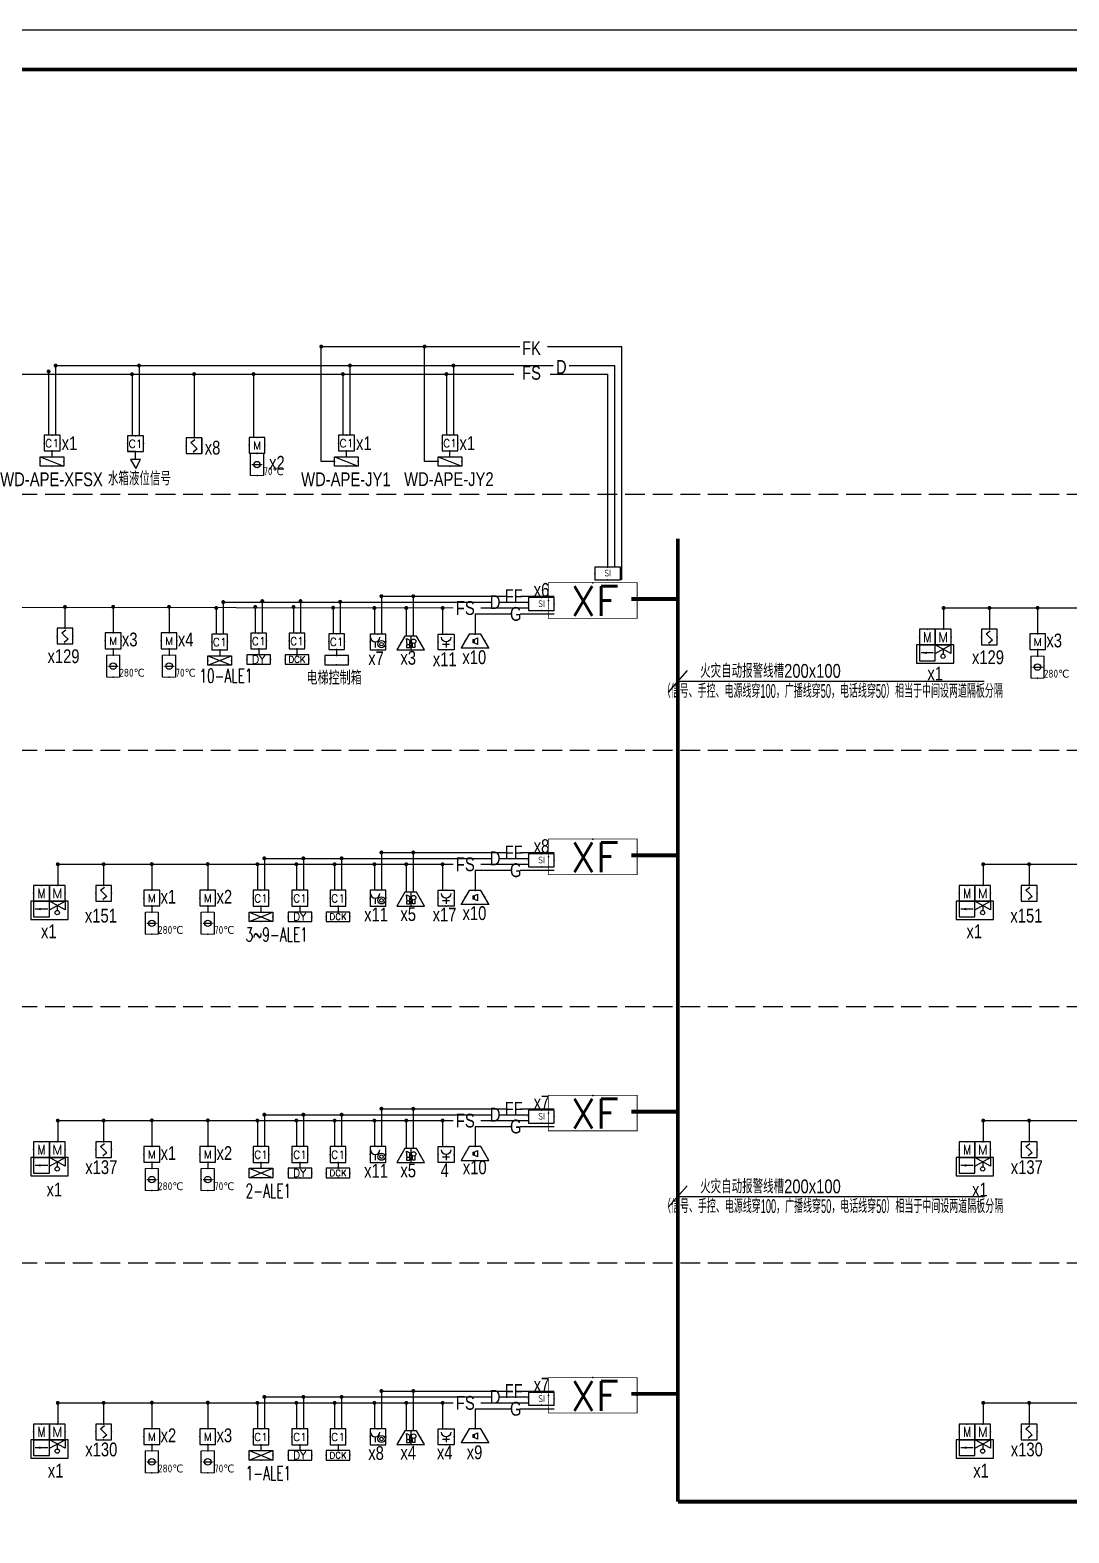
# Model space of a CAD drawing. Extents: x -54686 to 596156, y -555137 to 71395.
# Drawn here: x 112339 to 138670, y -461944 to -423826 of the extents above; entities that cross this region are included whole.
import ezdxf
from ezdxf.enums import TextEntityAlignment as Align

# ---------------------------------------------------------------- set-up
doc = ezdxf.new("R2010")
doc.units = 0
doc.header["$LTSCALE"] = 1000
doc.linetypes.add('CONTINOUS', pattern=[0])
doc.linetypes.add('DASH', pattern=[0.35, 0.25, -0.1])
doc.layers.get('0').update_dxf_attribs({"linetype": 'CONTINUOUS'})
for name, color, linetype in [('EQUIP', 3, 'CONTINUOUS'), ('EQUIP-动力', 3, 'CONTINUOUS'), ('EQUIP-消防', 3, 'CONTINUOUS'), ('EQUIP-箱柜', 3, 'CONTINUOUS'), ('LAYER1', 7, 'CONTINOUS'), ('SIG_TEXT', 7, 'CONTINUOUS'), ('TEL_TEXT', 3, 'CONTINUOUS'), ('TEL_TITLE', 6, 'CONTINUOUS'), ('WIRE', 4, 'CONTINUOUS'), ('WIRE-照明', 1, 'CONTINUOUS')]:
    doc.layers.add(name, color=color, linetype=linetype)
doc.styles.add('_HZTXT', font='ROS', dxfattribs={"width": 0.8, "bigfont": 'JD'})
doc.styles.add('_TCH_LABEL', font='COMPLEX', dxfattribs={"bigfont": 'GBCBIG'})
doc.styles.add('_TEL_DIM', font='SIMPLEX', dxfattribs={"width": 0.8, "height": 3.5, "bigfont": 'HZTXT'})
doc.styles.get("Standard").update_dxf_attribs({"font": 'GBENOR', "bigfont": 'GBCBIG'})

# ---------------------------------------------------------------- blocks, each defined once
blk = doc.blocks.new('$equip$00001700')
for p, q in [((-0.5, 0.5), (-0.5, -0.5)), ((0.5, 0.5), (-0.5, 0.5)), ((-0.2, 0.2), (0.05, 0.4)), ((0, 0), (-0.2, 0.2)), ((0, 0), (0.2, -0.2)), ((0.5, -0.5), (0.5, 0.5)), ((-0.5, -0.5), (0.5, -0.5)), ((0.2, -0.2), (-0.05, -0.4))]:
    blk.add_line(p, q)
for p in [(-0.5, 0), (0, 0.5), (0.5, 0), (0, -0.5)]:
    blk.add_point(p)
at = {"flags": 1}
for tag, height, p in [('A', 0.00002, (0, 0)), ('B', 0.4, (0.75, -0.204))]:
    blk.add_attdef(tag, text='', height=height, dxfattribs=at).set_placement(p, align=Align.MIDDLE_CENTER)
blk = doc.blocks.new('$equip_U$00000156(HT0578)')
at = {"color": 3}
for p, q in [((1, 1), (0, 1)), ((0, 1), (0, 0)), ((1, 0), (1, 1)), ((0, 0), (-1, 0)), ((-1, 0), (-1, -1)), ((0, 0), (1, 0)), ((1, 0), (0, 0)), ((0, 0), (0, -1)), ((0, -1), (0, 0)), ((1, -1), (1, 0)), ((-1, -1), (0, -1)), ((0, -1), (1, -1))]:
    blk.add_line(p, q, dxfattribs=at)
at = {"color": 3, "linetype": 'Continuous'}
for p, q in [((-0.99, 0), (-0.99, 0.54)), ((-0.99, 0.54), (0, 0)), ((0, 0.54), (-0.99, 0)), ((-0.495, 0.27), (-0.495, 0.585)), ((0, 0.54), (0, 0))]:
    blk.add_line(p, q, dxfattribs=at)
at = {"color": 7}
blk.add_line((0.1, 0.5), (0.9, 0.5), dxfattribs=at)
at = {"color": 4, "linetype": 'DASH'}
blk.add_lwpolyline([(-1.188, 0), (1.188, 0), (1.188, 1.159), (-1.188, 1.159)], close=True, dxfattribs=at)
at = {"color": 3}
blk.add_lwpolyline([(-1, 0), (1, 0), (1, 0), (-1, 0)], close=True, dxfattribs=at)
at = {"color": 3, "linetype": 'Continuous'}
blk.add_circle((-0.495, 0.72), 0.135, dxfattribs=at)
for p in [(-0.99, 0), (1, 0), (-1, -0.5), (1, -0.5), (-0.5, -1), (0, -1), (0.5, -1)]:
    blk.add_point(p)
at = {"color": 7}
blk.add_solid([(0.9, 0.5), (0.551, 0.575), (0.551, 0.425)], dxfattribs=at)
at = {"color": 7, "style": '_TEL_DIM', "flags": 1}
blk.add_attdef('A', text='', height=0.000025, dxfattribs=at).set_placement((0, 0), align=Align.MIDDLE_CENTER)
at = {"color": 7, "style": '_TEL_DIM'}
blk.add_attdef('$TEXT$', text='', height=0.627, dxfattribs=at).set_placement((-0.503, -0.5), align=Align.MIDDLE_CENTER)
at = {"color": 3, "style": '_TEL_DIM', "width": 0.8}
blk.add_attdef('M', text='', height=0.627, dxfattribs=at).set_placement((0.497, -0.5), align=Align.MIDDLE_CENTER)
blk = doc.blocks.new('$equip_U$00000168(HT0578)')
at = {"color": 3}
for p, q in [((0.5, 1), (-0.5, 1)), ((-0.5, 1), (-0.5, 0)), ((0.5, 1), (-0.5, 1)), ((-0.5, 1), (-0.5, 0)), ((0.5, 0), (0.5, 1)), ((0.5, 0), (0.5, 1)), ((-0.5, 0), (0.5, 0)), ((-0.5, 0), (0.5, 0))]:
    blk.add_line(p, q, dxfattribs=at)
at = {"color": 3, "const_width": 0.0125}
for points in [[(-0.5, 1), (-0.5, 0)], [(0.5, 1), (-0.5, 1)], [(0.5, 0), (0.5, 1)], [(-0.5, 0), (0.5, 0)]]:
    blk.add_lwpolyline(points, dxfattribs=at)
for p in [(0, 1), (-0.5, 0.5), (0, 0), (0.5, 0.5)]:
    blk.add_point(p)
at = {"color": 7, "style": '_TEL_DIM'}
blk.add_attdef('$TEXT$', text='', height=0.5, dxfattribs=at).set_placement((0.004, 0.487), align=Align.MIDDLE_CENTER)
at = {"color": 7, "style": '_TEL_DIM', "flags": 1}
blk.add_attdef('A', text='', height=0.000025, dxfattribs=at).set_placement((0, 0), align=Align.MIDDLE_CENTER)
blk = doc.blocks.new('$equip$00002403')
for p, q in [((-0.328, -0.558), (-0.328, 0.558)), ((-0.242, 0), (0, 0)), ((0, 0), (0.242, 0)), ((0.322, 0.558), (0.322, -0.558))]:
    blk.add_line(p, q)
at = {"lineweight": 20}
for p, q in [((0.322, 0.558), (-0.328, 0.558)), ((-0.328, -0.558), (0.322, -0.558))]:
    blk.add_line(p, q, dxfattribs=at)
at = {"const_width": 0.04}
for points in [[(-0.328, 0.558), (0.322, 0.558), (0.322, -0.558), (-0.328, -0.558), (-0.328, 0.558), (0.322, 0.558)], [(-0.328, -0.558), (-0.328, 0.558)]]:
    blk.add_lwpolyline(points, dxfattribs=at)
blk.add_circle((-0.003, 0), 0.164)
for p in [(-0.328, 0), (-0.003, 0.558), (0.322, 0), (-0.003, -0.558)]:
    blk.add_point(p)
at = {"color": 7, "style": '_TEL_DIM', "flags": 1}
blk.add_attdef('A', text='', height=0.00002, dxfattribs=at).set_placement((0, 0), align=Align.MIDDLE_CENTER)
at = {"color": 7}
blk.add_attdef('$TEXT$', text='', height=0.4, dxfattribs=at).set_placement((0.957, -0.336), align=Align.MIDDLE_CENTER)
blk = doc.blocks.new('$equip$00002776')
for p, q in [((0.65, 0.65), (-0.65, 0.65)), ((-0.65, 0.65), (-0.65, 0)), ((-0.65, 0), (0.65, 0)), ((0.65, 0), (0.65, 0.65))]:
    blk.add_line(p, q)
at = {"const_width": 0.04}
blk.add_lwpolyline([(-0.65, 0.65), (-0.65, 0), (0.65, 0), (0.65, 0.65), (-0.65, 0.65), (-0.65, 0)], dxfattribs=at)
for p in [(-0.65, 0.325), (0, 0.65), (0, 0), (0.65, 0.325)]:
    blk.add_point(p)
at = {"color": 7}
blk.add_attdef('$TEXT$', text='', height=0.34, dxfattribs=at).set_placement((0.006, 0.343), align=Align.MIDDLE_CENTER)
at = {"color": 7, "flags": 1}
for tag, height, p in [('A', 0.00002, (0, 0)), ('B', 0.4, (0.905, 0.246))]:
    blk.add_attdef(tag, text='', height=height, dxfattribs=at).set_placement(p, align=Align.MIDDLE_CENTER)
blk = doc.blocks.new('$equip$00001711')
for p, q in [((-0.5, 1), (-0.5, 0)), ((0.5, 1), (-0.5, 1)), ((0.5, 0), (0.5, 1)), ((-0.5, 0), (0.5, 0)), ((-0.169, 0.5), (-0.169, 0.15))]:
    blk.add_line(p, q)
for radius in [0.226, 0.113]:
    blk.add_circle((0.227, 0.36), radius)
blk.add_arc((-0.169, 0.8), 0.3, 180, 0)
for p in [(0, 1), (-0.5, 0.5), (0, 0), (0.5, 0.5)]:
    blk.add_point(p)
at = {"flags": 1}
for tag, height, p in [('A', 0.00002, (0, 0)), ('B', 0.4, (0.759, 0.309))]:
    blk.add_attdef(tag, text='', height=height, dxfattribs=at).set_placement(p, align=Align.MIDDLE_CENTER)
blk = doc.blocks.new('$equip$00001712')
for p, q in [((-0.5, 1), (-0.5, 0)), ((0.5, 1), (-0.5, 1)), ((0.5, 0), (0.5, 1)), ((-0.5, 0), (0.5, 0)), ((-0.219, 0.331), (0.222, 0.331)), ((0, 0.5), (0, 0.15))]:
    blk.add_line(p, q)
blk.add_arc((0, 0.8), 0.3, 180, 0)
for p in [(0, 1), (-0.5, 0.5), (0, 0), (0.5, 0.5)]:
    blk.add_point(p)
at = {"flags": 1}
for tag, height, p in [('A', 0.00002, (0, 0)), ('B', 0.4, (0.726, 0.302))]:
    blk.add_attdef(tag, text='', height=height, dxfattribs=at).set_placement(p, align=Align.MIDDLE_CENTER)
blk = doc.blocks.new('A$C5F0073ED')
blk.add_point((351, 1))
at = {"layer": 'EQUIP-消防'}
for p, q in [((202, 350), (0, 1)), ((0, 1), (703, 1)), ((502, 350), (202, 350)), ((502, 350), (202, 350)), ((244, 285), (332, 245)), ((264, 125), (244, 285)), ((332, 125), (244, 125)), ((244, 125), (244, 57)), ((244, 57), (332, 57)), ((332, 245), (312, 125)), ((332, 57), (332, 125)), ((352, 350), (352, 0)), ((396, 56), (396, 170)), ((456, 56), (396, 56)), ((456, 170), (456, 56)), ((703, 1), (502, 350))]:
    blk.add_line(p, q, dxfattribs=at)
blk.add_circle((426, 216), 55.4, dxfattribs=at)
for p in [(101, 175), (352, 350), (602, 175)]:
    blk.add_point(p, dxfattribs=at)
at = {"color": 7, "style": '_TEL_DIM', "flags": 1}
blk.add_attdef('A', text='', height=0.01, dxfattribs=at).set_placement((351, 1), align=Align.MIDDLE_CENTER)
blk = doc.blocks.new('$equip$00002677')
for p, q in [((-0.3, 0.699), (-0.703, 0)), ((-0.703, 0), (0.703, 0)), ((0.3, 0.699), (-0.3, 0.699)), ((-0.117, 0.421), (-0.117, 0.26)), ((-0.117, 0.421), (-0.036, 0.421)), ((-0.036, 0.26), (-0.117, 0.26)), ((-0.036, 0.421), (0.118, 0.503)), ((-0.036, 0.421), (-0.036, 0.26)), ((0.118, 0.173), (-0.036, 0.26)), ((0.118, 0.503), (0.118, 0.173)), ((0.703, 0), (0.3, 0.699))]:
    blk.add_line(p, q)
at = {"const_width": 0.04}
blk.add_lwpolyline([(-0.3, 0.699), (0.3, 0.699), (0.703, 0), (-0.703, 0), (-0.3, 0.699), (0.3, 0.699)], dxfattribs=at)
blk.add_lwpolyline([(-0.3, 0.699), (0.3, 0.699), (0.703, 0), (-0.703, 0), (-0.3, 0.699), (0.3, 0.699)], dxfattribs=at)
for p in [(-0.501, 0.349), (0, 0.699), (0, 0), (0.502, 0.349)]:
    blk.add_point(p)
at = {"color": 7, "flags": 1}
for tag, height, p in [('A', 0.00002, (0, 0)), ('B', 0.4, (0.961, 0.299))]:
    blk.add_attdef(tag, text='', height=height, dxfattribs=at).set_placement(p, align=Align.MIDDLE_CENTER)
blk = doc.blocks.new('$equip$00001424')
for p, q in [((-0.75, 0), (0.75, 0.6)), ((-0.75, 0.6), (0.75, 0)), ((0.75, 0.6), (-0.75, 0.6)), ((-0.75, 0.6), (-0.75, 0)), ((-0.75, 0), (0.75, 0)), ((0.75, 0), (0.75, 0.6))]:
    blk.add_line(p, q)
for p in [(-0.75, 0.3), (0, 0.6), (0, 0), (0.75, 0.3)]:
    blk.add_point(p)
at = {"style": '_TCH_LABEL', "flags": 9}
blk.add_attdef('A', (0, 0), '', height=0.00002, dxfattribs=at)
blk = doc.blocks.new('$equip_U$00000169(HT0578)')
at = {"color": 1}
for p, q in [((0.5, 1), (-0.5, 1)), ((-0.5, 1), (-0.5, 0)), ((0.5, 1), (-0.5, 1)), ((-0.5, 1), (-0.5, 0)), ((0.5, 0), (0.5, 1)), ((0.5, 0), (0.5, 1)), ((-0.5, 0), (0.5, 0)), ((-0.5, 0), (0.5, 0))]:
    blk.add_line(p, q, dxfattribs=at)
at = {"color": 1, "const_width": 0.0125}
for points in [[(-0.5, 1), (-0.5, 0)], [(0.5, 1), (-0.5, 1)], [(0.5, 0), (0.5, 1)], [(-0.5, 0), (0.5, 0)]]:
    blk.add_lwpolyline(points, dxfattribs=at)
for p in [(0, 1), (-0.5, 0.5), (0, 0), (0.5, 0.5)]:
    blk.add_point(p)
at = {"color": 7, "style": '_TEL_DIM'}
blk.add_attdef('$TEXT$', text='', height=0.5, dxfattribs=at).set_placement((0.004, 0.487), align=Align.MIDDLE_CENTER)
at = {"color": 7, "style": '_TEL_DIM', "flags": 1}
blk.add_attdef('A', text='', height=0.000025, dxfattribs=at).set_placement((0, 0), align=Align.MIDDLE_CENTER)
blk = doc.blocks.new('$equip$00002402')
at = {"lineweight": 20}
for p, q in [((0.322, 0.558), (-0.328, 0.558)), ((-0.328, -0.558), (0.322, -0.558))]:
    blk.add_line(p, q, dxfattribs=at)
for p, q in [((-0.328, -0.558), (-0.328, 0.558)), ((-0.242, 0), (0, 0)), ((0, 0), (0.242, 0)), ((0.322, 0.558), (0.322, -0.558))]:
    blk.add_line(p, q)
at = {"const_width": 0.04}
for points in [[(-0.328, -0.558), (-0.328, 0.558)], [(-0.328, 0.558), (0.322, 0.558), (0.322, -0.558), (-0.328, -0.558), (-0.328, 0.558), (0.322, 0.558)]]:
    blk.add_lwpolyline(points, dxfattribs=at)
blk.add_circle((-0.003, 0), 0.164)
for p in [(-0.328, 0), (-0.003, 0.558), (0.322, 0), (-0.003, -0.558)]:
    blk.add_point(p)
at = {"color": 7, "style": '_TEL_DIM', "flags": 1}
blk.add_attdef('A', text='', height=0.00002, dxfattribs=at).set_placement((0, 0), align=Align.MIDDLE_CENTER)
at = {"color": 7}
blk.add_attdef('$TEXT$', text='', height=0.4, dxfattribs=at).set_placement((0.832, -0.336), align=Align.MIDDLE_CENTER)
blk = doc.blocks.new('$equip_U$00000377(HT0787)')
at = {"const_width": 0.0125}
blk.add_lwpolyline([(-0.75, 0.6), (0.75, 0.6), (0.75, 0), (-0.75, 0), (-0.75, 0.6)], dxfattribs=at)
for p in [(0, 0.6), (-0.75, 0.3), (0.75, 0.3)]:
    blk.add_point(p)
at = {"color": 7, "style": '_TEL_DIM'}
blk.add_attdef('$TEXT$', text='', height=0.5, dxfattribs=at).set_placement((0.034, 0.291), align=Align.MIDDLE_CENTER)
at = {"color": 7, "style": '_TEL_DIM', "flags": 1}
for tag in ['A', 'REMARK']:
    blk.add_attdef(tag, text='', height=0.000025, dxfattribs=at).set_placement((0, 0), align=Align.MIDDLE_CENTER)
blk = doc.blocks.new('$equip$00001816')
for p, q in [((0.75, 0.6), (-0.75, 0.6)), ((-0.75, 0.6), (-0.75, 0)), ((-0.75, 0), (0.75, 0)), ((0.75, 0), (0.75, 0.6))]:
    blk.add_line(p, q)
for p in [(-0.75, 0.3), (0, 0.6), (0, 0), (0.75, 0.3)]:
    blk.add_point(p)
at = {"color": 7, "style": '_TEL_DIM'}
blk.add_attdef('$TEXT$', text='', height=0.4, dxfattribs=at).set_placement((0, 0.3), align=Align.MIDDLE_CENTER)
at = {"color": 7, "style": '_TEL_DIM', "flags": 1}
blk.add_attdef('A', text='', height=0.00002, dxfattribs=at).set_placement((0, 0), align=Align.MIDDLE_CENTER)
blk = doc.blocks.new('$equip_U$00000398(HT0787)')
at = {"color": 3}
for p, q in [((0.75, 0.6), (-0.75, 0.6)), ((-0.75, 0.6), (-0.75, 0)), ((-0.75, 0), (0.75, 0)), ((0.75, 0), (0.75, 0.6))]:
    blk.add_line(p, q, dxfattribs=at)
for p in [(-0.75, 0.3), (0, 0.6), (0.75, 0.3)]:
    blk.add_point(p)
at = {"color": 7, "style": '_TEL_DIM'}
blk.add_attdef('$TEXT$', text='', height=0.5, dxfattribs=at).set_placement((0.016, 0.296), align=Align.MIDDLE_CENTER)
at = {"color": 7, "style": '_TEL_DIM', "flags": 1}
for tag in ['A', 'REMARK']:
    blk.add_attdef(tag, text='', height=0.000025, dxfattribs=at).set_placement((0, 0), align=Align.MIDDLE_CENTER)
blk = doc.blocks.new('$equip$00001416')
for p, q in [((0.75, 0.6), (-0.75, 0.6)), ((-0.75, 0), (0.75, 0.6)), ((-0.75, 0.6), (-0.75, 0)), ((-0.75, 0), (0.75, 0)), ((0.75, 0), (0.75, 0.6))]:
    blk.add_line(p, q)
for p in [(-0.75, 0.3), (0, 0.6), (0, 0), (0.75, 0.3)]:
    blk.add_point(p)
at = {"style": '_TCH_LABEL', "flags": 9}
blk.add_attdef('A', (0, 0), '', height=0.00002, dxfattribs=at)
blk = doc.blocks.new('A$C2AD7748D')
at = {"layer": 'EQUIP'}
for p, q in [((134, 285), (0, 285)), ((134, 149), (134, 285)), ((217, 149), (51, 149)), ((51, 149), (139, 0)), ((139, 0), (217, 149))]:
    blk.add_line(p, q, dxfattribs=at)
blk = doc.blocks.new('A$C00CB3F40')
at = {"layer": 'WIRE', "color": 4, "xscale": 1.95, "yscale": 1.95, "zscale": 1.95}
blk.add_blockref('A$C2AD7748D', (0, 0), dxfattribs=at)
blk = doc.blocks.new('$equip_U$00000201(HT0787)')
at = {"color": 3}
for p, q in [((0.5, 0.5), (-0.5, 0.5)), ((-0.5, 0.5), (-0.5, -0.5)), ((-0.2, 0.2), (0.05, 0.4)), ((0, 0), (-0.2, 0.2)), ((0, 0), (0.2, -0.2)), ((0.5, -0.5), (0.5, 0.5)), ((-0.5, -0.5), (0.5, -0.5)), ((0.2, -0.2), (-0.05, -0.4))]:
    blk.add_line(p, q, dxfattribs=at)
for points, const_width in [([(-0.5, 0.5), (0.5, 0.5)], 0.025), ([(-0.5, -0.5), (-0.5, 0.5)], 0.025), ([(0.05, 0.4), (-0.2, 0.2), (0.2, -0.2), (-0.05, -0.4)], 0.0125), ([(0.5, 0.5), (0.5, -0.5)], 0.025), ([(0.5, -0.5), (-0.5, -0.5)], 0.025)]:
    blk.add_lwpolyline(points, dxfattribs=dict(at, const_width=const_width))
blk.add_lwpolyline([(0.5, 0.5), (0.5, -0.5)], dxfattribs=at)
for p in [(-0.5, 0), (0, 0.5), (0.5, 0), (0, -0.5)]:
    blk.add_point(p)
at = {"color": 7, "style": '_TEL_DIM', "flags": 1}
blk.add_attdef('A', text='', height=0.000025, dxfattribs=at).set_placement((0, 0), align=Align.MIDDLE_CENTER)
blk = doc.blocks.new('$equip$00001413')
for p, q in [((0.75, 0.6), (-0.75, 0.6)), ((-0.75, 0.6), (-0.75, 0)), ((-0.75, 0), (0.75, 0)), ((0.75, 0), (0.75, 0.6))]:
    blk.add_line(p, q)
for p in [(-0.75, 0.3), (0, 0.6), (0, 0), (0.75, 0.3)]:
    blk.add_point(p)
at = {"style": '_TCH_LABEL', "flags": 9}
blk.add_attdef('A', (0, 0), '', height=0.00002, dxfattribs=at)

msp = doc.modelspace()

# ---------------------------------------------------------------- linework, layer by layer
for p, q in [((119719, -434771), (119719, -431854)), ((122339, -434771), (122339, -431854)), ((120058, -434771), (119719, -434771)), ((122680, -434771), (122339, -434771)), ((128997, -440071), (128510, -440617)), ((128749, -440340), (136525, -440340)), ((128997, -453138), (128510, -453684)), ((128757, -453407), (136533, -453407))]:
    msp.add_line(p, q)
at = {"layer": 'LAYER1', "linetype": 'DASH', "ltscale": 2}
for p, q in [((105721, -435593), (159379, -435593)), ((105721, -442093), (159379, -442093)), ((105721, -448593), (159379, -448593)), ((105721, -455094), (159379, -455094))]:
    msp.add_line(p, q, dxfattribs=at)
at = {"layer": 'SIG_TEXT', "const_width": 50}
for points in [[(119744, -431854, -1), (119694, -431854, -1)], [(122364, -431854, -1), (122314, -431854, -1)], [(112833, -432485, -1), (112783, -432485, -1)], [(113011, -432335, -1), (112961, -432335, -1)], [(114947, -432555, -1), (114897, -432555, -1)], [(115126, -432335, -1), (115076, -432335, -1)], [(116521, -432552, -1), (116471, -432552, -1)], [(118027, -432552, -1), (117977, -432552, -1)], [(120294, -432552, -1), (120244, -432552, -1)], [(120471, -432335, -1), (120421, -432335, -1)], [(122916, -432552, -1), (122866, -432552, -1)], [(123094, -432335, -1), (123044, -432335, -1)], [(117260, -438334, -1), (117210, -438334, -1)], [(118249, -438309, -1), (118199, -438309, -1)], [(119218, -438309, -1), (119168, -438309, -1)], [(120223, -438327, -1), (120173, -438327, -1)], [(121269, -438184, -1), (121219, -438184, -1)], [(122077, -438184, -1), (122027, -438184, -1)], [(113248, -438459, -1), (113198, -438459, -1)], [(114469, -438455, -1), (114419, -438455, -1)], [(115886, -438455, -1), (115836, -438455, -1)], [(117082, -438484, -1), (117032, -438484, -1)], [(118071, -438459, -1), (118021, -438459, -1)], [(119040, -438459, -1), (118990, -438459, -1)], [(120045, -438477, -1), (119995, -438477, -1)], [(121091, -438484, -1), (121041, -438484, -1)], [(121899, -438484, -1), (121849, -438484, -1)], [(122820, -438484, -1), (122770, -438484, -1)], [(135518, -438484, -1), (135468, -438484, -1)], [(136680, -438484, -1), (136630, -438484, -1)], [(137901, -438480, -1), (137851, -438480, -1)], [(118302, -444834, -1), (118252, -444834, -1)], [(119291, -444834, -1), (119241, -444834, -1)], [(120260, -444834, -1), (120210, -444834, -1)], [(121269, -444684, -1), (121219, -444684, -1)], [(122077, -444684, -1), (122027, -444684, -1)], [(113066, -444984, -1), (113016, -444984, -1)], [(114228, -444984, -1), (114178, -444984, -1)], [(115449, -444980, -1), (115399, -444980, -1)], [(116867, -444980, -1), (116817, -444980, -1)], [(118125, -444984, -1), (118075, -444984, -1)], [(119113, -444984, -1), (119063, -444984, -1)], [(120082, -444984, -1), (120032, -444984, -1)], [(121091, -444984, -1), (121041, -444984, -1)], [(121899, -444984, -1), (121849, -444984, -1)], [(122820, -444984, -1), (122770, -444984, -1)], [(136523, -444984, -1), (136473, -444984, -1)], [(137686, -444984, -1), (137636, -444984, -1)], [(118302, -451335, -1), (118252, -451335, -1)], [(119291, -451335, -1), (119241, -451335, -1)], [(120260, -451335, -1), (120210, -451335, -1)], [(121269, -451185, -1), (121219, -451185, -1)], [(122077, -451185, -1), (122027, -451185, -1)], [(113066, -451485, -1), (113016, -451485, -1)], [(114228, -451485, -1), (114178, -451485, -1)], [(115449, -451480, -1), (115399, -451480, -1)], [(116867, -451480, -1), (116817, -451480, -1)], [(118125, -451485, -1), (118075, -451485, -1)], [(119113, -451485, -1), (119063, -451485, -1)], [(120082, -451485, -1), (120032, -451485, -1)], [(121091, -451485, -1), (121041, -451485, -1)], [(121899, -451485, -1), (121849, -451485, -1)], [(122820, -451485, -1), (122770, -451485, -1)], [(136523, -451485, -1), (136473, -451485, -1)], [(137686, -451485, -1), (137636, -451485, -1)], [(118302, -458494, -1), (118252, -458494, -1)], [(119291, -458494, -1), (119241, -458494, -1)], [(120260, -458494, -1), (120210, -458494, -1)], [(121269, -458344, -1), (121219, -458344, -1)], [(122077, -458344, -1), (122027, -458344, -1)], [(113066, -458644, -1), (113016, -458644, -1)], [(114228, -458644, -1), (114178, -458644, -1)], [(115449, -458639, -1), (115399, -458639, -1)], [(116867, -458639, -1), (116817, -458639, -1)], [(118125, -458644, -1), (118075, -458644, -1)], [(119113, -458644, -1), (119063, -458644, -1)], [(120082, -458644, -1), (120032, -458644, -1)], [(121091, -458644, -1), (121041, -458644, -1)], [(121899, -458644, -1), (121849, -458644, -1)], [(122820, -458644, -1), (122770, -458644, -1)], [(136523, -458644, -1), (136473, -458644, -1)], [(137686, -458644, -1), (137636, -458644, -1)]]:
    msp.add_lwpolyline(points, format="xyb", close=True, dxfattribs=at)
at = {"layer": 'TEL_TITLE', "color": 6}
msp.add_lwpolyline([(84279, -483226), (168379, -483226), (168379, -423826), (84279, -423826)], close=True, dxfattribs=at)
at = {"layer": 'TEL_TITLE', "color": 6, "const_width": 100}
msp.add_lwpolyline([(86779, -482226), (167379, -482226), (167379, -424826), (86779, -424826)], close=True, dxfattribs=at)
at = {"layer": 'WIRE-照明'}
for p, q in [((119719, -431854), (124756, -431854)), ((125454, -431854), (127338, -431854)), ((127338, -437770), (127338, -431854)), ((111176, -432552), (124603, -432552)), ((112808, -432485), (112808, -434101)), ((112986, -432335), (125595, -432335)), ((112986, -432335), (112986, -434101)), ((114922, -432564), (114922, -434114)), ((115100, -432345), (115100, -434114)), ((116496, -432552), (116496, -434169)), ((118002, -432552), (118002, -434169)), ((120269, -432552), (120269, -434101)), ((120446, -432335), (120446, -434101)), ((122891, -432552), (122891, -434101)), ((123069, -432335), (123069, -434101)), ((125525, -432552), (126982, -432552)), ((126000, -432335), (127160, -432335)), ((126982, -437445), (126982, -432552)), ((127160, -437445), (127160, -432335)), ((112897, -434651), (112897, -434501)), ((120358, -434651), (120358, -434501)), ((122980, -434651), (122980, -434501)), ((117235, -438334), (117235, -439145)), ((118224, -438309), (118224, -439120)), ((119193, -438309), (119193, -439120)), ((120198, -438327), (120198, -439138)), ((121244, -438184), (121244, -439145)), ((122052, -438184), (122052, -439195)), ((113223, -438459), (113223, -438996)), ((114444, -438455), (114444, -439116)), ((115861, -438455), (115861, -439116)), ((117057, -438484), (117057, -439145)), ((118046, -438459), (118046, -439120)), ((119015, -438459), (119015, -439120)), ((120020, -438477), (120020, -439138)), ((121066, -438484), (121066, -439145)), ((121874, -438484), (121874, -439195)), ((122795, -438484), (122795, -439145)), ((123616, -438634), (123616, -439145)), ((135492, -438484), (135492, -439021)), ((136655, -438484), (136655, -439021)), ((137876, -438480), (137876, -439141)), ((114444, -439516), (114444, -439678)), ((115861, -439516), (115861, -439678)), ((117146, -439545), (117146, -439695)), ((118135, -439520), (118135, -439670)), ((119104, -439520), (119104, -439670)), ((120109, -439538), (120109, -439688)), ((137876, -439541), (137876, -439703)), ((118277, -444834), (118277, -445645)), ((119266, -444834), (119266, -445645)), ((120235, -444834), (120235, -445645)), ((121244, -444684), (121244, -445645)), ((122052, -444684), (122052, -445695)), ((113040, -444984), (113040, -445521)), ((114203, -444984), (114203, -445521)), ((115424, -444980), (115424, -445641)), ((116842, -444980), (116842, -445641)), ((118100, -444984), (118100, -445645)), ((119088, -444984), (119088, -445645)), ((120057, -444984), (120057, -445645)), ((121066, -444984), (121066, -445645)), ((121874, -444984), (121874, -445695)), ((122795, -444984), (122795, -445645)), ((123616, -445134), (123616, -445645)), ((136498, -444984), (136498, -445521)), ((137661, -444984), (137661, -445521)), ((115424, -446041), (115424, -446203)), ((116842, -446041), (116842, -446203)), ((118189, -446045), (118189, -446195)), ((119177, -446045), (119177, -446195)), ((120146, -446045), (120146, -446195)), ((121244, -451185), (121244, -452146)), ((122052, -451185), (122052, -452196)), ((113040, -451485), (113040, -452022)), ((114203, -451485), (114203, -452022)), ((115424, -451480), (115424, -452141)), ((116842, -451480), (116842, -452141)), ((118100, -451485), (118100, -452146)), ((118277, -451335), (118277, -452146)), ((119088, -451485), (119088, -452146)), ((119266, -451335), (119266, -452146)), ((120057, -451485), (120057, -452146)), ((120235, -451335), (120235, -452146)), ((121066, -451485), (121066, -452146)), ((121874, -451485), (121874, -452196)), ((122795, -451485), (122795, -452146)), ((123616, -451635), (123616, -452146)), ((136498, -451485), (136498, -452022)), ((137661, -451485), (137661, -452022)), ((115424, -452541), (115424, -452703)), ((116842, -452541), (116842, -452703)), ((118189, -452546), (118189, -452695)), ((119177, -452546), (119177, -452695)), ((120146, -452546), (120146, -452695)), ((118277, -458494), (118277, -459305)), ((119266, -458494), (119266, -459305)), ((120235, -458494), (120235, -459305)), ((121244, -458344), (121244, -459305)), ((122052, -458344), (122052, -459355)), ((113040, -458644), (113040, -459181)), ((114203, -458644), (114203, -459181)), ((115424, -458639), (115424, -459300)), ((116842, -458639), (116842, -459300)), ((118100, -458644), (118100, -459305)), ((119088, -458644), (119088, -459305)), ((120057, -458644), (120057, -459305)), ((121066, -458644), (121066, -459305)), ((121874, -458644), (121874, -459355)), ((122795, -458644), (122795, -459305)), ((123616, -458794), (123616, -459305)), ((136498, -458644), (136498, -459181)), ((137661, -458644), (137661, -459181)), ((115424, -459700), (115424, -459862)), ((116842, -459700), (116842, -459862)), ((118189, -459705), (118189, -459854)), ((119177, -459705), (119177, -459854)), ((120146, -459705), (120146, -459854))]:
    msp.add_line(p, q, dxfattribs=at)
at = {"layer": 'WIRE-照明', "linetype": 'ByBlock'}
for p, q in [((117235, -438334), (124025, -438334)), ((121244, -438184), (124408, -438184)), ((124229, -438334), (124976, -438334)), ((124766, -438184), (125626, -438184)), ((112060, -438459), (123061, -438484)), ((123616, -438634), (124546, -438634)), ((123760, -438484), (124976, -438484)), ((124759, -438634), (125626, -438634)), ((135492, -438484), (146519, -438484)), ((118277, -444834), (124025, -444834)), ((121244, -444684), (124408, -444684)), ((124229, -444834), (124976, -444834)), ((124766, -444684), (125626, -444684)), ((113040, -444984), (123061, -444984)), ((123616, -445134), (124546, -445134)), ((123760, -444984), (124976, -444984)), ((124759, -445134), (125626, -445134)), ((136498, -444984), (146519, -444984)), ((121244, -451185), (124408, -451185)), ((124766, -451185), (125626, -451185)), ((113040, -451485), (123061, -451485)), ((118277, -451335), (124025, -451335)), ((123616, -451635), (124546, -451635)), ((123760, -451485), (124976, -451485)), ((124229, -451335), (124976, -451335)), ((124759, -451635), (125626, -451635)), ((136498, -451485), (146519, -451485)), ((118277, -458494), (124025, -458494)), ((121244, -458344), (124408, -458344)), ((124229, -458494), (124976, -458494)), ((124766, -458344), (125626, -458344)), ((113040, -458644), (123061, -458644)), ((123616, -458794), (124546, -458794)), ((123760, -458644), (124976, -458644)), ((124759, -458794), (125626, -458794)), ((136498, -458644), (146519, -458644))]:
    msp.add_line(p, q, dxfattribs=at)
at = {"layer": 'WIRE-照明', "const_width": 100}
for points in [[(128757, -436729), (128757, -461149)], [(128757, -438257), (127576, -438257)], [(128757, -444757), (127576, -444757)], [(128757, -451258), (127576, -451258)], [(128757, -458416), (127576, -458416)], [(151421, -461149), (128757, -461149)]]:
    msp.add_lwpolyline(points, dxfattribs=at)

# ---------------------------------------------------------------- block references
for p in [(121635, -439545), (121635, -446045), (121635, -452546), (121635, -459705)]:
    msp.add_blockref('A$C5F0073ED', p)
at = {"layer": 'EQUIP', "xscale": 0.7776000000536442, "yscale": 0.7776000000536442, "zscale": 0.7776000000536442}
msp.add_blockref('A$C00CB3F40', (114808, -434946), dxfattribs=at)
at = {"layer": 'EQUIP-动力', "xscale": 400, "yscale": 400, "zscale": 400}
for p in [(119104, -439910), (120146, -446435), (120146, -452935), (120146, -460094)]:
    msp.add_blockref('$equip$00001816', p, dxfattribs=at).add_auto_attribs({'$TEXT$': 'DCK'})
at = {"layer": 'EQUIP-消防'}
for name, p, xscale, yscale, zscale, values in [('$equip_U$00000169(HT0578)', (112897, -434501), 400, 400, 400, {'$TEXT$': 'C1'}), ('$equip_U$00000169(HT0578)', (115011, -434514), 400, 400, 400, {'$TEXT$': 'C1'}), ('$equip_U$00000168(HT0578)', (118092, -434556), 400, 400, 400, {'$TEXT$': 'M'}), ('$equip_U$00000169(HT0578)', (120358, -434501), 400, 400, 400, {'$TEXT$': 'C1'}), ('$equip_U$00000169(HT0578)', (122980, -434501), 400, 400, 400, {'$TEXT$': 'C1'}), ('$equip$00002402', (118092, -434848), 500, 500, 500, {'$TEXT$': '70℃'}), ('$equip$00002776', (126976, -437770), 500, 500, 500, {'$TEXT$': 'SI'}), ('$equip_U$00000377(HT0787)', (126601, -438745), 1500, 1500, 1500, {'$TEXT$': 'XF'}), ('$equip$00002776', (125301, -438547), 500, 500, 500, {'$TEXT$': 'SI'}), ('$equip_U$00000168(HT0578)', (114444, -439516), 400, 400, 400, {'$TEXT$': 'M'}), ('$equip_U$00000168(HT0578)', (115861, -439516), 400, 400, 400, {'$TEXT$': 'M'}), ('$equip_U$00000169(HT0578)', (118135, -439520), 400, 400, 400, {'$TEXT$': 'C1'}), ('$equip_U$00000169(HT0578)', (119104, -439520), 400, 400, 400, {'$TEXT$': 'C1'}), ('$equip_U$00000169(HT0578)', (117146, -439545), 400, 400, 400, {'$TEXT$': 'C1'}), ('$equip_U$00000169(HT0578)', (120109, -439538), 400, 400, 400, {'$TEXT$': 'C1'}), ('$equip_U$00000168(HT0578)', (137876, -439541), 400, 400, 400, {'$TEXT$': 'M'}), ('$equip$00002403', (114445, -439957), 500, 500, 500, {'$TEXT$': '280℃'}), ('$equip$00002402', (115863, -439957), 500, 500, 500, {'$TEXT$': '70℃'}), ('$equip$00002403', (137877, -439982), 500, 500, 500, {'$TEXT$': '280℃'}), ('$equip_U$00000377(HT0787)', (126601, -445245), 1500, 1500, 1500, {'$TEXT$': 'XF'}), ('$equip$00002776', (125301, -445047), 500, 500, 500, {'$TEXT$': 'SI'}), ('$equip_U$00000168(HT0578)', (115424, -446041), 400, 400, 400, {'$TEXT$': 'M'}), ('$equip_U$00000168(HT0578)', (116842, -446041), 400, 400, 400, {'$TEXT$': 'M'}), ('$equip_U$00000169(HT0578)', (118189, -446045), 400, 400, 400, {'$TEXT$': 'C1'}), ('$equip_U$00000169(HT0578)', (119177, -446045), 400, 400, 400, {'$TEXT$': 'C1'}), ('$equip_U$00000169(HT0578)', (120146, -446045), 400, 400, 400, {'$TEXT$': 'C1'}), ('$equip$00002403', (115425, -446482), 500, 500, 500, {'$TEXT$': '280℃'}), ('$equip$00002402', (116843, -446482), 500, 500, 500, {'$TEXT$': '70℃'}), ('$equip_U$00000377(HT0787)', (126601, -451745), 1500, 1500, 1500, {'$TEXT$': 'XF'}), ('$equip$00002776', (125301, -451548), 500, 500, 500, {'$TEXT$': 'SI'}), ('$equip_U$00000168(HT0578)', (115424, -452541), 400, 400, 400, {'$TEXT$': 'M'}), ('$equip_U$00000168(HT0578)', (116842, -452541), 400, 400, 400, {'$TEXT$': 'M'}), ('$equip_U$00000169(HT0578)', (118189, -452546), 400, 400, 400, {'$TEXT$': 'C1'}), ('$equip_U$00000169(HT0578)', (119177, -452546), 400, 400, 400, {'$TEXT$': 'C1'}), ('$equip_U$00000169(HT0578)', (120146, -452546), 400, 400, 400, {'$TEXT$': 'C1'}), ('$equip$00002403', (115425, -452982), 500, 500, 500, {'$TEXT$': '280℃'}), ('$equip$00002402', (116843, -452982), 500, 500, 500, {'$TEXT$': '70℃'}), ('$equip_U$00000377(HT0787)', (126601, -458904), 1500, 1500, 1500, {'$TEXT$': 'XF'}), ('$equip$00002776', (125301, -458707), 500, 500, 500, {'$TEXT$': 'SI'}), ('$equip_U$00000168(HT0578)', (115424, -459700), 400, 400, 400, {'$TEXT$': 'M'}), ('$equip_U$00000168(HT0578)', (116842, -459700), 400, 400, 400, {'$TEXT$': 'M'}), ('$equip_U$00000169(HT0578)', (118189, -459705), 400, 400, 400, {'$TEXT$': 'C1'}), ('$equip_U$00000169(HT0578)', (119177, -459705), 400, 400, 400, {'$TEXT$': 'C1'}), ('$equip_U$00000169(HT0578)', (120146, -459705), 400, 400, 400, {'$TEXT$': 'C1'}), ('$equip$00002403', (115425, -460141), 500, 500, 500, {'$TEXT$': '280℃'}), ('$equip$00002402', (116843, -460141), 500, 500, 500, {'$TEXT$': '70℃'})]:
    msp.add_blockref(name, p, dxfattribs=dict(at, xscale=xscale, yscale=yscale, zscale=zscale)).add_auto_attribs(values)
for name, p, xscale, yscale, zscale in [('$equip_U$00000201(HT0787)', (116496, -434369), 400, 400, 400), ('$equip$00001700', (113223, -439196), 400, 400, 400), ('$equip$00001700', (136655, -439221), 400, 400, 400), ('$equip$00002677', (123616, -439495), 500, 500, 500), ('$equip$00001700', (114203, -445721), 400, 400, 400), ('$equip$00001700', (137661, -445721), 400, 400, 400), ('$equip$00002677', (123616, -445995), 500, 500, 500), ('$equip$00001700', (114203, -452222), 400, 400, 400), ('$equip$00001700', (137661, -452222), 400, 400, 400), ('$equip$00002677', (123616, -452495), 500, 500, 500), ('$equip$00001700', (114203, -459381), 400, 400, 400), ('$equip$00002677', (123616, -459654), 500, 500, 500), ('$equip$00001700', (137661, -459381), 400, 400, 400)]:
    msp.add_blockref(name, p, dxfattribs=dict(at, xscale=xscale, yscale=yscale, zscale=zscale))
ref = msp.add_blockref('$equip_U$00000156(HT0578)', (135281, -439421), dxfattribs=dict(at, xscale=400, yscale=400, zscale=400, rotation=180))
ref.add_attrib('M', 'M', dxfattribs={"layer": '0', "color": 3, "height": 251, "style": '_TEL_DIM', "width": 0.8}).set_placement((135082, -439222), align=Align.MIDDLE_CENTER)
ref.add_attrib('$TEXT$', 'M', dxfattribs={"layer": '0', "color": 7, "height": 251, "style": '_TEL_DIM'}).set_placement((135482, -439222), align=Align.MIDDLE_CENTER)
at = {"layer": 'EQUIP-消防', "linetype": 'ByBlock', "yscale": 400, "zscale": 400}
for name, p, xscale in [('$equip$00001711', (121155, -439545), 400), ('$equip$00001712', (122884, -439545), -400), ('$equip$00001711', (121155, -446045), 400), ('$equip$00001712', (122884, -446045), -400), ('$equip$00001711', (121155, -452546), 400), ('$equip$00001712', (122884, -452546), -400), ('$equip$00001711', (121155, -459705), 400), ('$equip$00001712', (122884, -459705), -400)]:
    msp.add_blockref(name, p, dxfattribs=dict(at, xscale=xscale))
at = {"layer": 'EQUIP-消防'}
ref = msp.add_blockref('$equip_U$00000156(HT0578)', (112829, -445921), dxfattribs=dict(at, xscale=400, yscale=400, zscale=400, rotation=180))
ref.add_attrib('M', 'M', dxfattribs={"layer": '0', "color": 3, "height": 251, "style": '_TEL_DIM', "width": 0.8}).set_placement((112630, -445722), align=Align.MIDDLE_CENTER)
ref.add_attrib('$TEXT$', 'M', dxfattribs={"layer": '0', "color": 7, "height": 251, "style": '_TEL_DIM'}).set_placement((113030, -445722), align=Align.MIDDLE_CENTER)
ref = msp.add_blockref('$equip_U$00000156(HT0578)', (136286, -445921), dxfattribs=dict(at, xscale=400, yscale=400, zscale=400, rotation=180))
ref.add_attrib('M', 'M', dxfattribs={"layer": '0', "color": 3, "height": 251, "style": '_TEL_DIM', "width": 0.8}).set_placement((136088, -445722), align=Align.MIDDLE_CENTER)
ref.add_attrib('$TEXT$', 'M', dxfattribs={"layer": '0', "color": 7, "height": 251, "style": '_TEL_DIM'}).set_placement((136488, -445722), align=Align.MIDDLE_CENTER)
ref = msp.add_blockref('$equip_U$00000156(HT0578)', (112829, -452422), dxfattribs=dict(at, xscale=400, yscale=400, zscale=400, rotation=180))
ref.add_attrib('M', 'M', dxfattribs={"layer": '0', "color": 3, "height": 251, "style": '_TEL_DIM', "width": 0.8}).set_placement((112630, -452222), align=Align.MIDDLE_CENTER)
ref.add_attrib('$TEXT$', 'M', dxfattribs={"layer": '0', "color": 7, "height": 251, "style": '_TEL_DIM'}).set_placement((113030, -452222), align=Align.MIDDLE_CENTER)
ref = msp.add_blockref('$equip_U$00000156(HT0578)', (136286, -452422), dxfattribs=dict(at, xscale=400, yscale=400, zscale=400, rotation=180))
ref.add_attrib('M', 'M', dxfattribs={"layer": '0', "color": 3, "height": 251, "style": '_TEL_DIM', "width": 0.8}).set_placement((136088, -452222), align=Align.MIDDLE_CENTER)
ref.add_attrib('$TEXT$', 'M', dxfattribs={"layer": '0', "color": 7, "height": 251, "style": '_TEL_DIM'}).set_placement((136488, -452222), align=Align.MIDDLE_CENTER)
ref = msp.add_blockref('$equip_U$00000156(HT0578)', (112829, -459581), dxfattribs=dict(at, xscale=400, yscale=400, zscale=400, rotation=180))
ref.add_attrib('M', 'M', dxfattribs={"layer": '0', "color": 3, "height": 251, "style": '_TEL_DIM', "width": 0.8}).set_placement((112630, -459381), align=Align.MIDDLE_CENTER)
ref.add_attrib('$TEXT$', 'M', dxfattribs={"layer": '0', "color": 7, "height": 251, "style": '_TEL_DIM'}).set_placement((113030, -459381), align=Align.MIDDLE_CENTER)
ref = msp.add_blockref('$equip_U$00000156(HT0578)', (136286, -459581), dxfattribs=dict(at, xscale=400, yscale=400, zscale=400, rotation=180))
ref.add_attrib('M', 'M', dxfattribs={"layer": '0', "color": 3, "height": 251, "style": '_TEL_DIM', "width": 0.8}).set_placement((136088, -459381), align=Align.MIDDLE_CENTER)
ref.add_attrib('$TEXT$', 'M', dxfattribs={"layer": '0', "color": 7, "height": 251, "style": '_TEL_DIM'}).set_placement((136488, -459381), align=Align.MIDDLE_CENTER)
at = {"layer": 'EQUIP-箱柜', "yscale": 400, "zscale": 400, "rotation": 180}
for name, p, xscale in [('$equip$00001416', (112897, -434651), -400), ('$equip$00001416', (120358, -434651), -400), ('$equip$00001416', (122980, -434651), -400), ('$equip$00001413', (120109, -439688), 400)]:
    msp.add_blockref(name, p, dxfattribs=dict(at, xscale=xscale))
at = {"layer": 'EQUIP-箱柜', "linetype": 'ByBlock', "xscale": -400, "yscale": 400, "zscale": 400, "rotation": 180}
for p in [(117146, -439695), (118189, -446195), (118189, -452695), (118189, -459854)]:
    msp.add_blockref('$equip$00001424', p, dxfattribs=at)
at = {"layer": 'EQUIP-箱柜'}
ref = msp.add_blockref('$equip_U$00000398(HT0787)', (118135, -439670), dxfattribs=dict(at, xscale=400, yscale=400, zscale=400, rotation=180))
ref.add_attrib('$TEXT$', 'DY', dxfattribs={"layer": '0', "color": 7, "height": 200, "style": '_TEL_DIM'}).set_placement((118129, -439788), align=Align.MIDDLE_CENTER)
ref = msp.add_blockref('$equip_U$00000398(HT0787)', (119177, -446195), dxfattribs=dict(at, xscale=400, yscale=400, zscale=400, rotation=180))
ref.add_attrib('$TEXT$', 'DY', dxfattribs={"layer": '0', "color": 7, "height": 200, "style": '_TEL_DIM'}).set_placement((119171, -446313), align=Align.MIDDLE_CENTER)
ref = msp.add_blockref('$equip_U$00000398(HT0787)', (119177, -452695), dxfattribs=dict(at, xscale=400, yscale=400, zscale=400, rotation=180))
ref.add_attrib('$TEXT$', 'DY', dxfattribs={"layer": '0', "color": 7, "height": 200, "style": '_TEL_DIM'}).set_placement((119171, -452814), align=Align.MIDDLE_CENTER)
ref = msp.add_blockref('$equip_U$00000398(HT0787)', (119177, -459854), dxfattribs=dict(at, xscale=400, yscale=400, zscale=400, rotation=180))
ref.add_attrib('$TEXT$', 'DY', dxfattribs={"layer": '0', "color": 7, "height": 200, "style": '_TEL_DIM'}).set_placement((119171, -459973), align=Align.MIDDLE_CENTER)

# ---------------------------------------------------------------- texts
at = {"layer": 'SIG_TEXT', "style": '_HZTXT'}
for s, width, p in [('FK', 0.8, (125048, -431892)), ('D', 0.8, (125803, -432370)), ('FS', 0.8, (125048, -432520)), ('x1', 0.8, (113337, -434303)), ('x1', 0.8, (120798, -434303)), ('x1', 0.8, (123420, -434303)), ('x8', 0.8, (116964, -434417)), ('x2', 0.8, (118594, -434801)), ('WD-APE-XFSX', 0.8, (112882, -435220)), ('水箱液位信号 ', 0.8, (115162, -435201)), ('WD-APE-JY1', 0.8, (120343, -435220)), ('WD-APE-JY2', 0.8, (122954, -435216)), ('x6', 0.8, (125301, -438024)), ('FS', 0.8, (123371, -438484)), ('D', 0.8, (124125, -438334)), ('FF', 0.8, (124597, -438184)), ('G', 0.8, (124649, -438634)), ('x3', 0.8, (114865, -439283)), ('x4', 0.8, (116283, -439283)), ('x3', 0.8, (138297, -439308)), ('x129', 0.8, (113186, -439708)), ('x7', 0.8, (121108, -439759)), ('x3', 0.8, (121923, -439748)), ('x11', 0.8, (122848, -439785)), ('x10', 0.8, (123597, -439732)), ('火灾自动报警线槽200x100', 0.8, (131105, -440079)), ('x129', 0.8, (136618, -439733)), ('x1', 0.8, (135280, -440144)), ('（信号、手控、电源线穿100，广播线穿50，电话线穿50）相当于中间设两道隔板分隔', 0.5, (132671, -440588)), ('x8', 0.8, (125301, -444524)), ('FS', 0.8, (123371, -444984)), ('D', 0.8, (124125, -444834)), ('FF', 0.8, (124597, -444684)), ('G', 0.8, (124649, -445134)), ('x1', 0.8, (115845, -445808)), ('x2', 0.8, (117263, -445808)), ('x151', 0.8, (114134, -446287)), ('x11', 0.8, (121108, -446259)), ('x5', 0.8, (121923, -446248)), ('x17', 0.8, (122844, -446260)), ('x10', 0.8, (123602, -446223)), ('x151', 0.8, (137592, -446287)), ('x1', 0.8, (112813, -446686)), ('x1', 0.8, (136271, -446686)), ('x7', 0.8, (125301, -451024)), ('FS', 0.8, (123371, -451485)), ('D', 0.8, (124125, -451335)), ('FF', 0.8, (124597, -451185)), ('G', 0.8, (124649, -451635)), ('x1', 0.8, (115845, -452309)), ('x2', 0.8, (117263, -452309)), ('x137', 0.8, (114144, -452667)), ('x11', 0.8, (121108, -452759)), ('x5', 0.8, (121923, -452749)), ('4', 0.8, (122848, -452744)), ('x10', 0.8, (123609, -452672)), ('x137', 0.8, (137602, -452667)), ('x1', 0.8, (112954, -453234)), ('火灾自动报警线槽200x100', 0.8, (131105, -453154)), ('x1', 0.8, (136412, -453234)), ('（信号、手控、电源线穿100，广播线穿50，电话线穿50）相当于中间设两道隔板分隔', 0.5, (132679, -453655)), ('FF', 0.8, (124597, -458344)), ('x7', 0.8, (125301, -458183)), ('FS', 0.8, (123371, -458644)), ('D', 0.8, (124125, -458494)), ('G', 0.8, (124649, -458794)), ('x2', 0.8, (115845, -459468)), ('x3', 0.8, (117263, -459468)), ('x130', 0.8, (114144, -459826)), ('x130', 0.8, (137602, -459826)), ('x8', 0.8, (121108, -459918)), ('x4', 0.8, (121923, -459907)), ('x4', 0.8, (122848, -459903)), ('x9', 0.8, (123604, -459898)), ('x1', 0.8, (112985, -460365)), ('x1', 0.8, (136443, -460365))]:
    msp.add_text(s, height=350, dxfattribs=dict(at, width=width)).set_placement(p, align=Align.MIDDLE_CENTER)
at = {"layer": 'TEL_TEXT', "style": '_TEL_DIM'}
for s, width, p in [('10-ALE1', 0.64, (116630, -440378)), ('电梯控制箱', 0.8, (119345, -440431)), ('3~9-ALE1', 0.64, (117801, -446942)), ('2-ALE1', 0.64, (117801, -453443)), ('1-ALE1', 0.64, (117801, -460602))]:
    msp.add_text(s, height=350, dxfattribs=dict(at, width=width)).set_placement(p)

doc.saveas('drawing.dxf')
